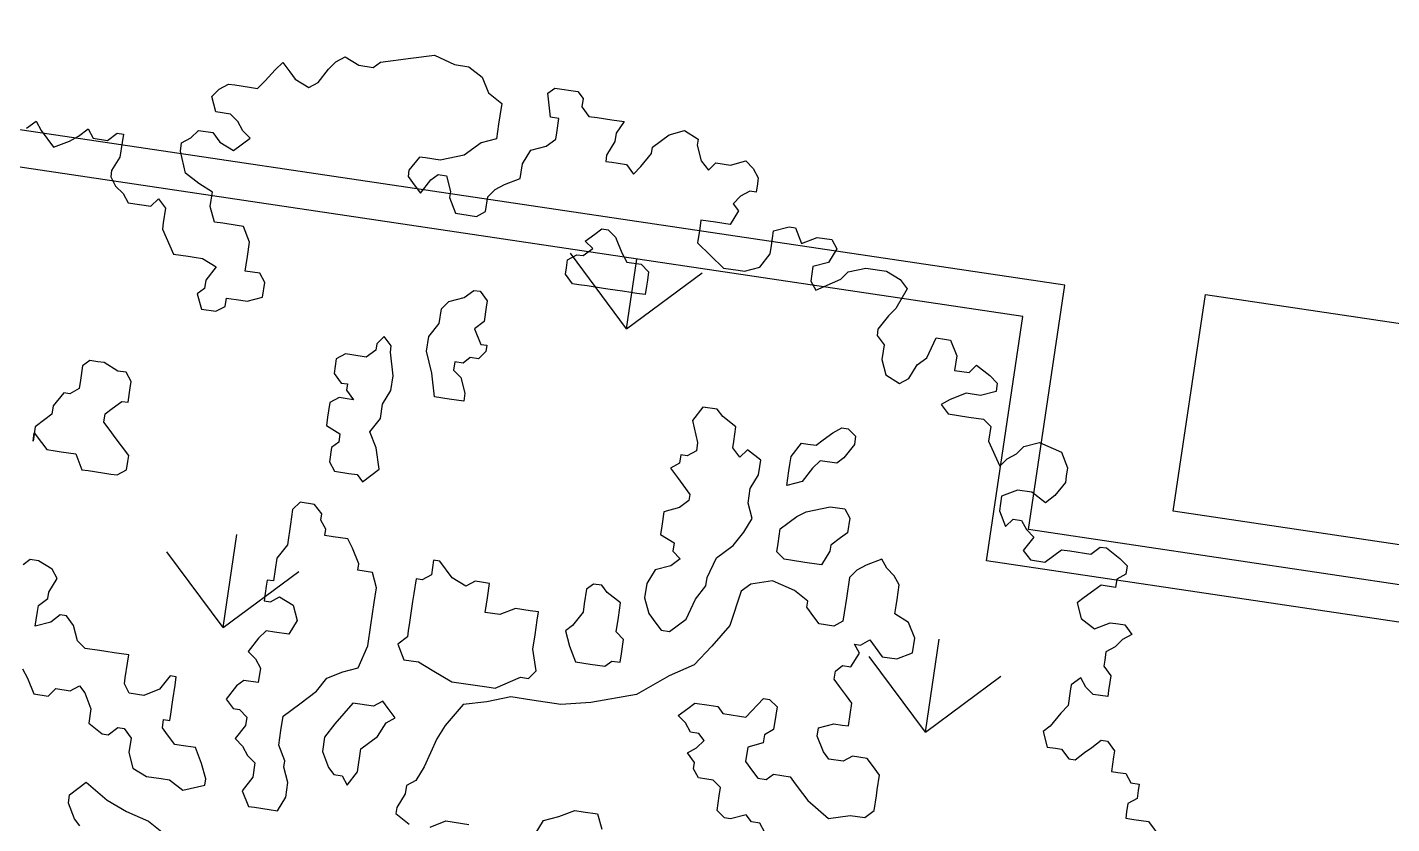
# Model space of a CAD drawing. Header units: millimetres. Extents: x 338 to 506, y 179 to 335.
# Drawn here: x 377.51 to 383.03, y 280.9 to 284.13 of the extents above; entities that cross this region are included whole.
import ezdxf

# ---------------------------------------------------------------- set-up
doc = ezdxf.new("R2010")
doc.units = ezdxf.units.MM
for name, color, linetype in [('ANDEN', 251, 'Continuous'), ('ARBOL-TOP', 3, 'Continuous'), ('MUROS', 32, 'Continuous'), ('REJAS', 151, 'Continuous')]:
    doc.layers.add(name, color=color, linetype=linetype)

# ---------------------------------------------------------------- blocks, each defined once
blk = doc.blocks.new('*X958')
at = {"color": 0}
for p, q in [((96.697, 122.0172), (96.9664, 122.2867)), ((96.697, 122.0172), (96.9664, 121.7478)), ((96.697, 122.0172), (97.078, 122.0172)), ((98.1338, 120.5804), (98.4033, 120.8498)), ((98.1338, 120.5804), (98.4033, 120.311)), ((98.1338, 120.5804), (98.4199, 120.5804)), ((96.697, 119.1436), (96.9664, 119.413)), ((96.697, 119.1436), (96.9664, 118.8742)), ((96.697, 119.1436), (97.078, 119.1436))]:
    blk.add_line(p, q, dxfattribs=at)
blk = doc.blocks.new('ARBOLITO')
at = {"linetype": 'ByBlock'}
for points in [[(462.1195, 69.6742), (462.1279, 69.6826), (462.1341, 69.6742), (462.1486, 69.6597), (462.1632, 69.668), (462.1715, 69.6742), (462.1798, 69.6826), (462.186, 69.6742), (462.2006, 69.6742), (462.2089, 69.6826), (462.2151, 69.6826), (462.2151, 69.6742), (462.2151, 69.6597), (462.2089, 69.6452), (462.2089, 69.6389), (462.2151, 69.6306), (462.2234, 69.6244), (462.2297, 69.6161), (462.2525, 69.6161), (462.2588, 69.6244), (462.2671, 69.6161), (462.2671, 69.6015), (462.2671, 69.5953), (462.2816, 69.5724), (462.2962, 69.5724), (462.3024, 69.5724), (462.3107, 69.5724), (462.3253, 69.5662), (462.3169, 69.5517), (462.3169, 69.5433), (462.3107, 69.5371), (462.3169, 69.5226), (462.3315, 69.5226), (462.3398, 69.5288), (462.3398, 69.5371), (462.3543, 69.5371), (462.3606, 69.5371), (462.3751, 69.5433), (462.3751, 69.5579), (462.3689, 69.5662), (462.3543, 69.5662), (462.3543, 69.5724), (462.3543, 69.5807), (462.3543, 69.5953), (462.346, 69.6098), (462.3398, 69.6098), (462.3253, 69.6098), (462.3169, 69.6098), (462.3107, 69.6244), (462.3107, 69.6306), (462.3107, 69.6389), (462.2962, 69.6452), (462.2816, 69.6535), (462.2733, 69.6742), (462.2733, 69.6826), (462.2816, 69.6888), (462.2879, 69.6971), (462.3024, 69.6971), (462.3107, 69.6888), (462.3253, 69.6826), (462.3398, 69.6971), (462.3315, 69.7033), (462.3253, 69.7117), (462.3169, 69.7179), (462.3024, 69.7179), (462.2962, 69.7324), (462.3024, 69.7407), (462.3107, 69.747), (462.3169, 69.747), (462.3315, 69.747), (462.3398, 69.747), (462.346, 69.7553), (462.3543, 69.7678), (462.3606, 69.7761), (462.3689, 69.7678), (462.3751, 69.7615), (462.3897, 69.7553), (462.398, 69.7615), (462.4063, 69.7761), (462.4125, 69.7844), (462.4208, 69.7906), (462.4354, 69.7844), (462.4499, 69.7844), (462.4562, 69.7906), (462.4853, 69.7989), (462.5081, 69.8052), (462.5289, 69.7989), (462.5434, 69.7989), (462.558, 69.7906), (462.5663, 69.7761), (462.5808, 69.7678), (462.5808, 69.7553), (462.5808, 69.747), (462.5808, 69.7324), (462.5663, 69.7262), (462.5517, 69.7117), (462.5289, 69.7033), (462.5143, 69.7033), (462.5081, 69.7033), (462.4998, 69.6888), (462.4998, 69.6826), (462.5081, 69.6742), (462.5143, 69.668), (462.5227, 69.6826), (462.5289, 69.6888), (462.5372, 69.6888), (462.5434, 69.6742), (462.5434, 69.668), (462.5517, 69.6535), (462.558, 69.6535), (462.5725, 69.6535), (462.5808, 69.6597), (462.5808, 69.6742), (462.5871, 69.6826), (462.5954, 69.6888), (462.6099, 69.6971), (462.6099, 69.7033), (462.6099, 69.7117), (462.6162, 69.7262), (462.6307, 69.7324), (462.639, 69.7407), (462.639, 69.747), (462.639, 69.7615), (462.6307, 69.7615), (462.6245, 69.7844), (462.6307, 69.7906), (462.6536, 69.7906), (462.6598, 69.7844), (462.6598, 69.7761), (462.6681, 69.7678), (462.6764, 69.7678), (462.691, 69.7678), (462.7034, 69.7678), (462.6972, 69.7553), (462.6972, 69.747), (462.691, 69.7324), (462.691, 69.7262), (462.6972, 69.7262), (462.7034, 69.7262), (462.7117, 69.7262), (462.7201, 69.7179), (462.7263, 69.7262), (462.7346, 69.7407), (462.7346, 69.747), (462.7491, 69.7615), (462.7637, 69.7678), (462.7782, 69.7615), (462.7782, 69.7553), (462.7845, 69.7407), (462.7928, 69.7324), (462.799, 69.7407), (462.8136, 69.7407), (462.8281, 69.747), (462.8364, 69.7407), (462.8427, 69.7324), (462.8427, 69.7262), (462.8427, 69.7179), (462.8364, 69.7179), (462.8281, 69.7117), (462.8219, 69.7033), (462.8281, 69.6971), (462.8219, 69.6826), (462.8073, 69.6826), (462.7928, 69.6826), (462.7928, 69.6742), (462.7928, 69.6597), (462.8219, 69.6389), (462.8364, 69.6389), (462.8427, 69.6389), (462.8572, 69.6452), (462.8655, 69.6597), (462.8655, 69.668), (462.8655, 69.6826), (462.8801, 69.6888), (462.8863, 69.6888), (462.8946, 69.6742), (462.9091, 69.6826), (462.9237, 69.6826), (462.9299, 69.6742), (462.9237, 69.6597), (462.9091, 69.6535), (462.9091, 69.6389), (462.9154, 69.6306), (462.9382, 69.6452), (462.9445, 69.6535), (462.9611, 69.6597), (462.9819, 69.6597), (462.9964, 69.6535), (463.0047, 69.6452), (462.9964, 69.6244), (462.9902, 69.6161), (462.9819, 69.6015), (462.9819, 69.5953), (462.9902, 69.587), (462.9902, 69.5807), (462.9902, 69.5724), (462.9964, 69.5579), (463.011, 69.5517), (463.0193, 69.5579), (463.0255, 69.5724), (463.0338, 69.5807), (463.0401, 69.6015), (463.0484, 69.6015), (463.0546, 69.6015), (463.0629, 69.587), (463.0629, 69.5724), (463.0775, 69.5724), (463.0837, 69.5807), (463.0982, 69.5724), (463.1065, 69.5662), (463.1065, 69.5579), (463.092, 69.5517), (463.0775, 69.5517), (463.0629, 69.5433), (463.0546, 69.5371), (463.0629, 69.5288), (463.0837, 69.5288), (463.0982, 69.5288), (463.1065, 69.5226), (463.1065, 69.508), (463.1211, 69.4852), (463.1273, 69.4935), (463.1356, 69.4997), (463.1419, 69.508), (463.1564, 69.5143), (463.1793, 69.508), (463.1876, 69.4935), (463.1876, 69.4852), (463.1876, 69.4789), (463.1793, 69.4644), (463.171, 69.4561), (463.1564, 69.4644), (463.1419, 69.4644), (463.1273, 69.4561), (463.1273, 69.4415), (463.1356, 69.427), (463.1419, 69.4353), (463.1502, 69.4353), (463.1564, 69.427), (463.1647, 69.4207), (463.1564, 69.4062), (463.1647, 69.3979), (463.1793, 69.3979), (463.1938, 69.4124), (463.2021, 69.4124), (463.2229, 69.4124), (463.2312, 69.4207), (463.2375, 69.4207), (463.252, 69.4124), (463.2603, 69.4062), (463.2603, 69.3979), (463.252, 69.3917), (463.252, 69.3833), (463.2375, 69.3833), (463.2312, 69.3771), (463.2229, 69.3688), (463.2167, 69.3626), (463.2229, 69.348), (463.2375, 69.3397), (463.252, 69.348), (463.2603, 69.348), (463.2665, 69.348), (463.2749, 69.3397), (463.2665, 69.3335), (463.2603, 69.3252), (463.252, 69.3189), (463.252, 69.3106), (463.252, 69.3044), (463.2603, 69.2961), (463.2603, 69.2898), (463.2603, 69.2815), (463.2603, 69.2753), (463.2458, 69.2753), (463.2375, 69.2815), (463.2312, 69.2898), (463.2229, 69.2815), (463.2229, 69.2753), (463.2229, 69.2607), (463.2167, 69.2524), (463.2084, 69.2379), (463.2021, 69.2317), (463.2084, 69.2171), (463.2167, 69.2171), (463.2229, 69.2171), (463.2312, 69.2088), (463.2375, 69.2088), (463.2458, 69.2171), (463.252, 69.2233), (463.2603, 69.2317), (463.2665, 69.2317), (463.2749, 69.2233), (463.2749, 69.2171), (463.2749, 69.2026), (463.2811, 69.2026), (463.2894, 69.2026), (463.2956, 69.1943), (463.3039, 69.1943), (463.3039, 69.188), (463.3039, 69.1797), (463.2956, 69.1735), (463.2956, 69.1652), (463.2956, 69.1589), (463.3039, 69.1589), (463.3185, 69.1589), (463.333, 69.1444)], [(462.1195, 69.6742), (462.1279, 69.6826), (462.1341, 69.6742), (462.1486, 69.6597), (462.1632, 69.668), (462.1715, 69.6742), (462.1798, 69.6826), (462.186, 69.6742), (462.2006, 69.6742), (462.2089, 69.6826), (462.2151, 69.6826), (462.2151, 69.6742), (462.2151, 69.6597), (462.2089, 69.6452), (462.2089, 69.6389), (462.2151, 69.6306), (462.2234, 69.6244), (462.2297, 69.6161), (462.2525, 69.6161), (462.2588, 69.6244), (462.2671, 69.6161), (462.2671, 69.6015), (462.2671, 69.5953), (462.2816, 69.5724), (462.2962, 69.5724), (462.3024, 69.5724), (462.3107, 69.5724), (462.3253, 69.5662), (462.3169, 69.5517), (462.3169, 69.5433), (462.3107, 69.5371), (462.3169, 69.5226), (462.3315, 69.5226), (462.3398, 69.5288), (462.3398, 69.5371), (462.3543, 69.5371), (462.3606, 69.5371), (462.3751, 69.5433), (462.3751, 69.5579), (462.3689, 69.5662), (462.3543, 69.5662), (462.3543, 69.5724), (462.3543, 69.5807), (462.3543, 69.5953), (462.346, 69.6098), (462.3398, 69.6098), (462.3253, 69.6098), (462.3169, 69.6098), (462.3107, 69.6244), (462.3107, 69.6306), (462.3107, 69.6389), (462.2962, 69.6452), (462.2816, 69.6535), (462.2733, 69.6742), (462.2733, 69.6826), (462.2816, 69.6888), (462.2879, 69.6971), (462.3024, 69.6971), (462.3107, 69.6888), (462.3253, 69.6826), (462.3398, 69.6971), (462.3315, 69.7033), (462.3253, 69.7117), (462.3169, 69.7179), (462.3024, 69.7179), (462.2962, 69.7324), (462.3024, 69.7407), (462.3107, 69.747), (462.3169, 69.747), (462.3315, 69.747), (462.3398, 69.747), (462.346, 69.7553), (462.3543, 69.7678), (462.3606, 69.7761), (462.3689, 69.7678), (462.3751, 69.7615), (462.3897, 69.7553), (462.398, 69.7615), (462.4063, 69.7761), (462.4125, 69.7844), (462.4208, 69.7906), (462.4354, 69.7844), (462.4499, 69.7844), (462.4562, 69.7906), (462.4853, 69.7989), (462.5081, 69.8052), (462.5289, 69.7989), (462.5434, 69.7989), (462.558, 69.7906), (462.5663, 69.7761), (462.5808, 69.7678), (462.5808, 69.7553), (462.5808, 69.747), (462.5808, 69.7324), (462.5663, 69.7262), (462.5517, 69.7117), (462.5289, 69.7033), (462.5143, 69.7033), (462.5081, 69.7033), (462.4998, 69.6888), (462.4998, 69.6826), (462.5081, 69.6742), (462.5143, 69.668), (462.5227, 69.6826), (462.5289, 69.6888), (462.5372, 69.6888), (462.5434, 69.6742), (462.5434, 69.668), (462.5517, 69.6535), (462.558, 69.6535), (462.5725, 69.6535), (462.5808, 69.6597), (462.5808, 69.6742), (462.5871, 69.6826), (462.5954, 69.6888), (462.6099, 69.6971), (462.6099, 69.7033), (462.6099, 69.7117), (462.6162, 69.7262), (462.6307, 69.7324), (462.639, 69.7407), (462.639, 69.747), (462.639, 69.7615), (462.6307, 69.7615), (462.6245, 69.7844), (462.6307, 69.7906), (462.6536, 69.7906), (462.6598, 69.7844), (462.6598, 69.7761), (462.6681, 69.7678), (462.6764, 69.7678), (462.691, 69.7678), (462.7034, 69.7678), (462.6972, 69.7553), (462.6972, 69.747), (462.691, 69.7324), (462.691, 69.7262), (462.6972, 69.7262), (462.7034, 69.7262), (462.7117, 69.7262), (462.7201, 69.7179), (462.7263, 69.7262), (462.7346, 69.7407), (462.7346, 69.747), (462.7491, 69.7615), (462.7637, 69.7678), (462.7782, 69.7615), (462.7782, 69.7553), (462.7845, 69.7407), (462.7928, 69.7324), (462.799, 69.7407), (462.8136, 69.7407), (462.8281, 69.747), (462.8364, 69.7407), (462.8427, 69.7324), (462.8427, 69.7262), (462.8427, 69.7179), (462.8364, 69.7179), (462.8281, 69.7117), (462.8219, 69.7033), (462.8281, 69.6971), (462.8219, 69.6826), (462.8073, 69.6826), (462.7928, 69.6826), (462.7928, 69.6742), (462.7928, 69.6597), (462.8219, 69.6389), (462.8364, 69.6389), (462.8427, 69.6389), (462.8572, 69.6452), (462.8655, 69.6597), (462.8655, 69.668), (462.8655, 69.6826), (462.8801, 69.6888), (462.8863, 69.6888), (462.8946, 69.6742), (462.9091, 69.6826), (462.9237, 69.6826), (462.9299, 69.6742), (462.9237, 69.6597), (462.9091, 69.6535), (462.9091, 69.6389), (462.9154, 69.6306), (462.9382, 69.6452), (462.9445, 69.6535), (462.9611, 69.6597), (462.9819, 69.6597), (462.9964, 69.6535), (463.0047, 69.6452), (462.9964, 69.6244), (462.9902, 69.6161), (462.9819, 69.6015), (462.9819, 69.5953), (462.9902, 69.587), (462.9902, 69.5807), (462.9902, 69.5724), (462.9964, 69.5579), (463.011, 69.5517), (463.0193, 69.5579), (463.0255, 69.5724), (463.0338, 69.5807), (463.0401, 69.6015), (463.0484, 69.6015), (463.0546, 69.6015), (463.0629, 69.587), (463.0629, 69.5724), (463.0775, 69.5724), (463.0837, 69.5807), (463.0982, 69.5724), (463.1065, 69.5662), (463.1065, 69.5579), (463.092, 69.5517), (463.0775, 69.5517), (463.0629, 69.5433), (463.0546, 69.5371), (463.0629, 69.5288), (463.0837, 69.5288), (463.0982, 69.5288), (463.1065, 69.5226), (463.1065, 69.508), (463.1211, 69.4852), (463.1273, 69.4935), (463.1356, 69.4997), (463.1419, 69.508), (463.1564, 69.5143), (463.1793, 69.508), (463.1876, 69.4935), (463.1876, 69.4852), (463.1876, 69.4789), (463.1793, 69.4644), (463.171, 69.4561), (463.1564, 69.4644), (463.1419, 69.4644), (463.1273, 69.4561), (463.1273, 69.4415), (463.1356, 69.427), (463.1419, 69.4353), (463.1502, 69.4353), (463.1564, 69.427), (463.1647, 69.4207), (463.1564, 69.4062), (463.1647, 69.3979), (463.1793, 69.3979), (463.1938, 69.4124), (463.2021, 69.4124), (463.2229, 69.4124), (463.2312, 69.4207), (463.2375, 69.4207), (463.252, 69.4124), (463.2603, 69.4062), (463.2603, 69.3979), (463.252, 69.3917), (463.252, 69.3833), (463.2375, 69.3833), (463.2312, 69.3771), (463.2229, 69.3688), (463.2167, 69.3626), (463.2229, 69.348), (463.2375, 69.3397), (463.252, 69.348), (463.2603, 69.348), (463.2665, 69.348), (463.2749, 69.3397), (463.2665, 69.3335), (463.2603, 69.3252), (463.252, 69.3189), (463.252, 69.3106), (463.252, 69.3044), (463.2603, 69.2961), (463.2603, 69.2898), (463.2603, 69.2815), (463.2603, 69.2753), (463.2458, 69.2753), (463.2375, 69.2815), (463.2312, 69.2898), (463.2229, 69.2815), (463.2229, 69.2753), (463.2229, 69.2607), (463.2167, 69.2524), (463.2084, 69.2379), (463.2021, 69.2317), (463.2084, 69.2171), (463.2167, 69.2171), (463.2229, 69.2171), (463.2312, 69.2088), (463.2375, 69.2088), (463.2458, 69.2171), (463.252, 69.2233), (463.2603, 69.2317), (463.2665, 69.2317), (463.2749, 69.2233), (463.2749, 69.2171), (463.2749, 69.2026), (463.2811, 69.2026), (463.2894, 69.2026), (463.2956, 69.1943), (463.3039, 69.1943), (463.3039, 69.188), (463.3039, 69.1797), (463.2956, 69.1735), (463.2956, 69.1652), (463.2956, 69.1589), (463.3039, 69.1589), (463.3185, 69.1589), (463.333, 69.1444)], [(462.7117, 69.6015), (462.6972, 69.6015), (462.691, 69.6015), (462.6827, 69.6015), (462.6764, 69.6015), (462.6681, 69.6098), (462.6681, 69.6161), (462.6681, 69.6244), (462.6764, 69.6306), (462.6827, 69.6306), (462.691, 69.6389), (462.6827, 69.6452), (462.691, 69.6535), (462.6972, 69.6597), (462.7034, 69.6597), (462.7117, 69.6535), (462.7201, 69.6389), (462.7263, 69.6306), (462.7408, 69.6306), (462.7491, 69.6244), (462.7491, 69.6161), (462.7491, 69.6098), (462.7491, 69.6015), (462.7408, 69.6015), (462.7346, 69.6015), (462.7263, 69.6015), (462.7117, 69.6015), (462.7117, 69.6015)], [(462.7117, 69.6015), (462.6972, 69.6015), (462.691, 69.6015), (462.6827, 69.6015), (462.6764, 69.6015), (462.6681, 69.6098), (462.6681, 69.6161), (462.6681, 69.6244), (462.6764, 69.6306), (462.6827, 69.6306), (462.691, 69.6389), (462.6827, 69.6452), (462.691, 69.6535), (462.6972, 69.6597), (462.7034, 69.6597), (462.7117, 69.6535), (462.7201, 69.6389), (462.7263, 69.6306), (462.7408, 69.6306), (462.7491, 69.6244), (462.7491, 69.6161), (462.7491, 69.6098), (462.7491, 69.6015), (462.7408, 69.6015), (462.7346, 69.6015), (462.7263, 69.6015), (462.7117, 69.6015)], [(462.5725, 69.508), (462.5725, 69.4997), (462.5808, 69.4935), (462.5871, 69.4789), (462.5871, 69.4706), (462.5725, 69.4706), (462.558, 69.4706), (462.5517, 69.4935), (462.5434, 69.5143), (462.5434, 69.5288), (462.5517, 69.5433), (462.5517, 69.5579), (462.558, 69.5662), (462.5725, 69.5724), (462.5808, 69.5807), (462.5871, 69.5807), (462.5954, 69.5724), (462.5954, 69.5662), (462.5954, 69.5517), (462.5871, 69.5433), (462.5954, 69.5288), (462.6016, 69.5288), (462.6016, 69.5226), (462.5954, 69.5143), (462.5871, 69.5143), (462.5808, 69.508), (462.5725, 69.508), (462.5725, 69.508)], [(462.5725, 69.508), (462.5725, 69.4997), (462.5808, 69.4935), (462.5871, 69.4789), (462.5871, 69.4706), (462.5725, 69.4706), (462.558, 69.4706), (462.5517, 69.4935), (462.5434, 69.5143), (462.5434, 69.5288), (462.5517, 69.5433), (462.5517, 69.5579), (462.558, 69.5662), (462.5725, 69.5724), (462.5808, 69.5807), (462.5871, 69.5807), (462.5954, 69.5724), (462.5954, 69.5662), (462.5954, 69.5517), (462.5871, 69.5433), (462.5954, 69.5288), (462.6016, 69.5288), (462.6016, 69.5226), (462.5954, 69.5143), (462.5871, 69.5143), (462.5808, 69.508), (462.5725, 69.508)], [(462.5143, 69.3917), (462.5081, 69.4124), (462.4998, 69.427), (462.5081, 69.4415), (462.5081, 69.4561), (462.5143, 69.4706), (462.5143, 69.4852), (462.5081, 69.508), (462.5081, 69.5143), (462.4998, 69.5226), (462.4936, 69.5143), (462.4936, 69.508), (462.4853, 69.4997), (462.4707, 69.4997), (462.4645, 69.4997), (462.4562, 69.4935), (462.4562, 69.4789), (462.4645, 69.4706), (462.4707, 69.4706), (462.4707, 69.4644), (462.479, 69.4561), (462.4707, 69.4561), (462.4645, 69.4561), (462.4562, 69.4498), (462.4562, 69.4415), (462.4562, 69.4353), (462.4562, 69.427), (462.4707, 69.4207), (462.4707, 69.4124), (462.4645, 69.4062), (462.4645, 69.3917), (462.4707, 69.3833), (462.4853, 69.3833), (462.4936, 69.3833), (462.4998, 69.3771), (462.5143, 69.3917), (462.5143, 69.3917)], [(462.5143, 69.3917), (462.5081, 69.4124), (462.4998, 69.427), (462.5081, 69.4415), (462.5081, 69.4561), (462.5143, 69.4706), (462.5143, 69.4852), (462.5081, 69.508), (462.5081, 69.5143), (462.4998, 69.5226), (462.4936, 69.5143), (462.4936, 69.508), (462.4853, 69.4997), (462.4707, 69.4997), (462.4645, 69.4997), (462.4562, 69.4935), (462.4562, 69.4789), (462.4645, 69.4706), (462.4707, 69.4706), (462.4707, 69.4644), (462.479, 69.4561), (462.4707, 69.4561), (462.4645, 69.4561), (462.4562, 69.4498), (462.4562, 69.4415), (462.4562, 69.4353), (462.4562, 69.427), (462.4707, 69.4207), (462.4707, 69.4124), (462.4645, 69.4062), (462.4645, 69.3917), (462.4707, 69.3833), (462.4853, 69.3833), (462.4936, 69.3833), (462.4998, 69.3771), (462.5143, 69.3917)], [(462.8219, 69.2753), (462.8364, 69.2898), (462.8427, 69.3106), (462.851, 69.3252), (462.851, 69.3335), (462.8572, 69.3543), (462.8717, 69.3688), (462.8801, 69.3833), (462.8863, 69.3979), (462.8801, 69.4124), (462.8801, 69.427), (462.8863, 69.4415), (462.8863, 69.4498), (462.8863, 69.4561), (462.8717, 69.4644), (462.8655, 69.4561), (462.8572, 69.4644), (462.8572, 69.4706), (462.8572, 69.4852), (462.8427, 69.4935), (462.8364, 69.4997), (462.8219, 69.4997), (462.8136, 69.4852), (462.8219, 69.4644), (462.8219, 69.4561), (462.8136, 69.4498), (462.8073, 69.4498), (462.8073, 69.4415), (462.799, 69.4353), (462.8073, 69.427), (462.8136, 69.4207), (462.8219, 69.4124), (462.8219, 69.4062), (462.8136, 69.3979), (462.799, 69.3917), (462.799, 69.3771), (462.799, 69.3688), (462.8136, 69.3626), (462.8136, 69.3543), (462.8219, 69.348), (462.8136, 69.3397), (462.799, 69.3335), (462.7928, 69.3189), (462.7928, 69.3044), (462.799, 69.2898), (462.8073, 69.2815), (462.8136, 69.2753), (462.8219, 69.2753), (462.8219, 69.2753)], [(462.8219, 69.2753), (462.8364, 69.2898), (462.8427, 69.3106), (462.851, 69.3252), (462.851, 69.3335), (462.8572, 69.3543), (462.8717, 69.3688), (462.8801, 69.3833), (462.8863, 69.3979), (462.8801, 69.4124), (462.8801, 69.427), (462.8863, 69.4415), (462.8863, 69.4498), (462.8863, 69.4561), (462.8717, 69.4644), (462.8655, 69.4561), (462.8572, 69.4644), (462.8572, 69.4706), (462.8572, 69.4852), (462.8427, 69.4935), (462.8364, 69.4997), (462.8219, 69.4997), (462.8136, 69.4852), (462.8219, 69.4644), (462.8219, 69.4561), (462.8136, 69.4498), (462.8073, 69.4498), (462.8073, 69.4415), (462.799, 69.4353), (462.8073, 69.427), (462.8136, 69.4207), (462.8219, 69.4124), (462.8219, 69.4062), (462.8136, 69.3979), (462.799, 69.3917), (462.799, 69.3771), (462.799, 69.3688), (462.8136, 69.3626), (462.8136, 69.3543), (462.8219, 69.348), (462.8136, 69.3397), (462.799, 69.3335), (462.7928, 69.3189), (462.7928, 69.3044), (462.799, 69.2898), (462.8073, 69.2815), (462.8136, 69.2753), (462.8219, 69.2753)], [(462.9154, 69.4353), (462.9154, 69.4498), (462.9154, 69.4561), (462.9154, 69.4644), (462.9237, 69.4789), (462.9299, 69.4789), (462.9382, 69.4789), (462.9445, 69.4852), (462.9528, 69.4935), (462.9611, 69.4997), (462.9673, 69.4997), (462.9756, 69.4935), (462.9756, 69.4852), (462.9673, 69.4706), (462.9611, 69.4644), (462.9445, 69.4644), (462.9382, 69.4561), (462.9299, 69.4415), (462.9154, 69.4353), (462.9154, 69.4353)], [(462.9154, 69.4353), (462.9154, 69.4498), (462.9154, 69.4561), (462.9154, 69.4644), (462.9237, 69.4789), (462.9299, 69.4789), (462.9382, 69.4789), (462.9445, 69.4852), (462.9528, 69.4935), (462.9611, 69.4997), (462.9673, 69.4997), (462.9756, 69.4935), (462.9756, 69.4852), (462.9673, 69.4706), (462.9611, 69.4644), (462.9445, 69.4644), (462.9382, 69.4561), (462.9299, 69.4415), (462.9154, 69.4353)], [(462.1715, 69.3771), (462.1798, 69.3688), (462.186, 69.3626), (462.1944, 69.3626), (462.2006, 69.3626), (462.2151, 69.3626), (462.2234, 69.348), (462.2297, 69.348), (462.2442, 69.348), (462.2525, 69.348), (462.2588, 69.348), (462.2671, 69.3543), (462.2671, 69.3626), (462.2671, 69.3688), (462.2588, 69.3771), (462.2525, 69.3833), (462.2442, 69.3917), (462.238, 69.3979), (462.238, 69.4062), (462.2442, 69.4124), (462.2525, 69.4207), (462.2588, 69.4207), (462.2588, 69.4353), (462.2588, 69.4415), (462.2525, 69.4498), (462.2442, 69.4498), (462.2297, 69.4561), (462.2234, 69.4561), (462.2151, 69.4561), (462.2089, 69.4498), (462.2089, 69.4353), (462.2089, 69.427), (462.2006, 69.4207), (462.1944, 69.4207), (462.186, 69.4062), (462.186, 69.3979), (462.1798, 69.3917), (462.1715, 69.3833), (462.1715, 69.3688), (462.1715, 69.3771), (462.1715, 69.3771)], [(462.1715, 69.3771), (462.1798, 69.3688), (462.186, 69.3626), (462.1944, 69.3626), (462.2006, 69.3626), (462.2151, 69.3626), (462.2234, 69.348), (462.2297, 69.348), (462.2442, 69.348), (462.2525, 69.348), (462.2588, 69.348), (462.2671, 69.3543), (462.2671, 69.3626), (462.2671, 69.3688), (462.2588, 69.3771), (462.2525, 69.3833), (462.2442, 69.3917), (462.238, 69.3979), (462.238, 69.4062), (462.2442, 69.4124), (462.2525, 69.4207), (462.2588, 69.4207), (462.2588, 69.4353), (462.2588, 69.4415), (462.2525, 69.4498), (462.2442, 69.4498), (462.2297, 69.4561), (462.2234, 69.4561), (462.2151, 69.4561), (462.2089, 69.4498), (462.2089, 69.4353), (462.2089, 69.427), (462.2006, 69.4207), (462.1944, 69.4207), (462.186, 69.4062), (462.186, 69.3979), (462.1798, 69.3917), (462.1715, 69.3833), (462.1715, 69.3688), (462.1715, 69.3771)], [(462.9445, 69.3626), (462.9299, 69.3626), (462.9237, 69.3626), (462.9154, 69.3688), (462.9154, 69.3771), (462.9154, 69.3917), (462.9299, 69.4062), (462.9382, 69.4124), (462.9611, 69.4207), (462.9756, 69.4207), (462.9819, 69.4124), (462.9819, 69.3979), (462.9756, 69.3917), (462.9673, 69.3833), (462.9673, 69.3771), (462.9611, 69.3626), (462.9445, 69.3626), (462.9445, 69.3626)], [(462.9445, 69.3626), (462.9299, 69.3626), (462.9237, 69.3626), (462.9154, 69.3688), (462.9154, 69.3771), (462.9154, 69.3917), (462.9299, 69.4062), (462.9382, 69.4124), (462.9611, 69.4207), (462.9756, 69.4207), (462.9819, 69.4124), (462.9819, 69.3979), (462.9756, 69.3917), (462.9673, 69.3833), (462.9673, 69.3771), (462.9611, 69.3626), (462.9445, 69.3626)], [(462.5808, 69.0571), (462.5954, 69.0488)], [(462.6162, 69.0488), (462.6307, 69.0571), (462.6536, 69.0571)], [(462.7201, 69.0571), (462.7263, 69.0717), (462.7408, 69.0779), (462.7554, 69.0862), (462.7637, 69.0862), (462.7782, 69.0862), (462.7845, 69.0717)], [(462.9445, 69.0924), (462.9382, 69.1008), (462.9299, 69.1008), (462.9237, 69.107), (462.9091, 69.1008), (462.9029, 69.1008), (462.8946, 69.107), (462.8946, 69.1215), (462.8946, 69.1298), (462.8863, 69.1361), (462.8801, 69.1361), (462.8717, 69.1361), (462.8655, 69.1444), (462.8655, 69.1506), (462.8572, 69.1589), (462.8655, 69.1652), (462.8717, 69.1735), (462.8655, 69.1797), (462.8572, 69.1797), (462.851, 69.188), (462.8427, 69.1943), (462.851, 69.2026), (462.8572, 69.2088), (462.8717, 69.2088), (462.8801, 69.2088), (462.8863, 69.2026), (462.9029, 69.2026), (462.9091, 69.2026), (462.9237, 69.2233), (462.9299, 69.2233), (462.9382, 69.2171), (462.9382, 69.2088), (462.9382, 69.1943), (462.9299, 69.188), (462.9299, 69.1797), (462.9154, 69.1735), (462.9154, 69.1589), (462.9237, 69.1506), (462.9299, 69.1444), (462.9382, 69.1444), (462.9445, 69.1506), (462.9528, 69.1506), (462.9611, 69.1506), (462.9673, 69.1444), (462.9756, 69.1361), (462.9819, 69.1298), (463.0047, 69.1153), (463.0255, 69.1215), (463.0401, 69.1215), (463.0484, 69.1298), (463.0484, 69.1444), (463.0484, 69.1506), (463.0484, 69.1652), (463.0401, 69.1735), (463.0338, 69.1797), (463.0193, 69.1797), (463.011, 69.1735), (462.9964, 69.1735), (462.9902, 69.1797), (462.9819, 69.1943), (462.9819, 69.2026), (462.9964, 69.2088), (463.0047, 69.2088), (463.011, 69.2088), (463.011, 69.2317), (463.0047, 69.2379), (462.9964, 69.2462), (462.9902, 69.2524), (462.9902, 69.2607), (462.9964, 69.267), (463.0047, 69.267), (463.011, 69.2815), (463.0047, 69.2898), (463.011, 69.2898), (463.0193, 69.2961), (463.0255, 69.2898), (463.0338, 69.2815), (463.0484, 69.2815), (463.0629, 69.2898), (463.0629, 69.3044), (463.0546, 69.3189), (463.0401, 69.3252), (463.0401, 69.3335), (463.0401, 69.3397), (463.0401, 69.3543), (463.0338, 69.3626), (463.0255, 69.3688), (463.0193, 69.3771), (463.0047, 69.3688), (462.9964, 69.3626), (462.9902, 69.3543), (462.9902, 69.3335), (462.9902, 69.3189), (462.9902, 69.3106), (462.9819, 69.3044), (462.9673, 69.3044), (462.9611, 69.3106), (462.9528, 69.3189), (462.9528, 69.3252), (462.9382, 69.3335), (462.9154, 69.3397), (462.8946, 69.3335), (462.8863, 69.3252), (462.8801, 69.2898), (462.8655, 69.267), (462.851, 69.2462), (462.8281, 69.2317), (462.799, 69.2088), (462.7554, 69.1943), (462.7263, 69.188), (462.6972, 69.188), (462.6764, 69.188), (462.6536, 69.1797), (462.6307, 69.1735), (462.6162, 69.1506), (462.6099, 69.1361), (462.6016, 69.107), (462.5954, 69.0924), (462.5871, 69.0862), (462.5871, 69.0779), (462.5808, 69.0633), (462.5808, 69.0571), (462.5808, 69.0571)], [(462.5808, 69.0571), (462.5954, 69.0488)], [(462.6162, 69.0488), (462.6307, 69.0571), (462.6536, 69.0571)], [(462.7201, 69.0571), (462.7263, 69.0717), (462.7408, 69.0779), (462.7554, 69.0862), (462.7637, 69.0862), (462.7782, 69.0862), (462.7845, 69.0717)], [(462.9445, 69.0924), (462.9382, 69.1008), (462.9299, 69.1008), (462.9237, 69.107), (462.9091, 69.1008), (462.9029, 69.1008), (462.8946, 69.107), (462.8946, 69.1215), (462.8946, 69.1298), (462.8863, 69.1361), (462.8801, 69.1361), (462.8717, 69.1361), (462.8655, 69.1444), (462.8655, 69.1506), (462.8572, 69.1589), (462.8655, 69.1652), (462.8717, 69.1735), (462.8655, 69.1797), (462.8572, 69.1797), (462.851, 69.188), (462.8427, 69.1943), (462.851, 69.2026), (462.8572, 69.2088), (462.8717, 69.2088), (462.8801, 69.2088), (462.8863, 69.2026), (462.9029, 69.2026), (462.9091, 69.2026), (462.9237, 69.2233), (462.9299, 69.2233), (462.9382, 69.2171), (462.9382, 69.2088), (462.9382, 69.1943), (462.9299, 69.188), (462.9299, 69.1797), (462.9154, 69.1735), (462.9154, 69.1589), (462.9237, 69.1506), (462.9299, 69.1444), (462.9382, 69.1444), (462.9445, 69.1506), (462.9528, 69.1506), (462.9611, 69.1506), (462.9673, 69.1444), (462.9756, 69.1361), (462.9819, 69.1298), (463.0047, 69.1153), (463.0255, 69.1215), (463.0401, 69.1215), (463.0484, 69.1298), (463.0484, 69.1444), (463.0484, 69.1506), (463.0484, 69.1652), (463.0401, 69.1735), (463.0338, 69.1797), (463.0193, 69.1797), (463.011, 69.1735), (462.9964, 69.1735), (462.9902, 69.1797), (462.9819, 69.1943), (462.9819, 69.2026), (462.9964, 69.2088), (463.0047, 69.2088), (463.011, 69.2088), (463.011, 69.2317), (463.0047, 69.2379), (462.9964, 69.2462), (462.9902, 69.2524), (462.9902, 69.2607), (462.9964, 69.267), (463.0047, 69.267), (463.011, 69.2815), (463.0047, 69.2898), (463.011, 69.2898), (463.0193, 69.2961), (463.0255, 69.2898), (463.0338, 69.2815), (463.0484, 69.2815), (463.0629, 69.2898), (463.0629, 69.3044), (463.0546, 69.3189), (463.0401, 69.3252), (463.0401, 69.3335), (463.0401, 69.3397), (463.0401, 69.3543), (463.0338, 69.3626), (463.0255, 69.3688), (463.0193, 69.3771), (463.0047, 69.3688), (462.9964, 69.3626), (462.9902, 69.3543), (462.9902, 69.3335), (462.9902, 69.3189), (462.9902, 69.3106), (462.9819, 69.3044), (462.9673, 69.3044), (462.9611, 69.3106), (462.9528, 69.3189), (462.9528, 69.3252), (462.9382, 69.3335), (462.9154, 69.3397), (462.8946, 69.3335), (462.8863, 69.3252), (462.8801, 69.2898), (462.8655, 69.267), (462.851, 69.2462), (462.8281, 69.2317), (462.799, 69.2088), (462.7554, 69.1943), (462.7263, 69.188), (462.6972, 69.188), (462.6764, 69.188), (462.6536, 69.1797), (462.6307, 69.1735), (462.6162, 69.1506), (462.6099, 69.1361), (462.6016, 69.107), (462.5954, 69.0924), (462.5871, 69.0862), (462.5871, 69.0779), (462.5808, 69.0633), (462.5808, 69.0571)], [(462.4645, 69.0924), (462.4562, 69.107), (462.4562, 69.1215), (462.4562, 69.1361), (462.4707, 69.1506), (462.4853, 69.1652), (462.4936, 69.1797), (462.5081, 69.188), (462.5227, 69.1943), (462.5289, 69.2171), (462.5289, 69.2379), (462.5289, 69.2607), (462.5289, 69.2753), (462.5227, 69.2898), (462.5081, 69.2898), (462.5081, 69.2961), (462.4998, 69.3106), (462.4936, 69.3189), (462.479, 69.3189), (462.4707, 69.3189), (462.4707, 69.3252), (462.4645, 69.3335), (462.4645, 69.3397), (462.4562, 69.348), (462.4416, 69.348), (462.4354, 69.3397), (462.4354, 69.3252), (462.4354, 69.3044), (462.4271, 69.2898), (462.4271, 69.267), (462.4208, 69.267), (462.4208, 69.2607), (462.4208, 69.2462), (462.4271, 69.2462), (462.4354, 69.2524), (462.4499, 69.2462), (462.4562, 69.2317), (462.4499, 69.2171), (462.4354, 69.2171), (462.4271, 69.2171), (462.4208, 69.2088), (462.4125, 69.1943), (462.4208, 69.188), (462.4271, 69.1797), (462.4271, 69.1652), (462.4125, 69.1652), (462.4063, 69.1589), (462.398, 69.1444), (462.4063, 69.1361), (462.4125, 69.1361), (462.4208, 69.1298), (462.4208, 69.1215), (462.4125, 69.107), (462.4208, 69.1008), (462.4271, 69.0924), (462.4354, 69.0862), (462.4354, 69.0717), (462.4271, 69.0571), (462.4354, 69.0426), (462.4416, 69.0426), (462.4562, 69.0426), (462.4645, 69.0426), (462.4707, 69.0571), (462.4707, 69.0717), (462.4645, 69.0862), (462.4645, 69.0924), (462.4645, 69.0924)], [(462.4645, 69.0924), (462.4562, 69.107), (462.4562, 69.1215), (462.4562, 69.1361), (462.4707, 69.1506), (462.4853, 69.1652), (462.4936, 69.1797), (462.5081, 69.188), (462.5227, 69.1943), (462.5289, 69.2171), (462.5289, 69.2379), (462.5289, 69.2607), (462.5289, 69.2753), (462.5227, 69.2898), (462.5081, 69.2898), (462.5081, 69.2961), (462.4998, 69.3106), (462.4936, 69.3189), (462.479, 69.3189), (462.4707, 69.3189), (462.4707, 69.3252), (462.4645, 69.3335), (462.4645, 69.3397), (462.4562, 69.348), (462.4416, 69.348), (462.4354, 69.3397), (462.4354, 69.3252), (462.4354, 69.3044), (462.4271, 69.2898), (462.4271, 69.267), (462.4208, 69.267), (462.4208, 69.2607), (462.4208, 69.2462), (462.4271, 69.2462), (462.4354, 69.2524), (462.4499, 69.2462), (462.4562, 69.2317), (462.4499, 69.2171), (462.4354, 69.2171), (462.4271, 69.2171), (462.4208, 69.2088), (462.4125, 69.1943), (462.4208, 69.188), (462.4271, 69.1797), (462.4271, 69.1652), (462.4125, 69.1652), (462.4063, 69.1589), (462.398, 69.1444), (462.4063, 69.1361), (462.4125, 69.1361), (462.4208, 69.1298), (462.4208, 69.1215), (462.4125, 69.107), (462.4208, 69.1008), (462.4271, 69.0924), (462.4354, 69.0862), (462.4354, 69.0717), (462.4271, 69.0571), (462.4354, 69.0426), (462.4416, 69.0426), (462.4562, 69.0426), (462.4645, 69.0426), (462.4707, 69.0571), (462.4707, 69.0717), (462.4645, 69.0862), (462.4645, 69.0924)], [(462.3897, 69.0571), (462.3897, 69.0633), (462.3834, 69.0779), (462.3751, 69.0924), (462.3606, 69.0924), (462.3543, 69.0924), (462.346, 69.1008), (462.3398, 69.107), (462.3398, 69.1153), (462.346, 69.1153), (462.346, 69.1215), (462.346, 69.1361), (462.346, 69.1506), (462.346, 69.1589), (462.3398, 69.1589), (462.3315, 69.1444), (462.3169, 69.1361), (462.3024, 69.1361), (462.2962, 69.1444), (462.2962, 69.1506), (462.2962, 69.1652), (462.2962, 69.1735), (462.2816, 69.1735), (462.2733, 69.1735), (462.2671, 69.1735), (462.2525, 69.1735), (462.2442, 69.1797), (462.238, 69.1943), (462.2297, 69.2026), (462.2234, 69.2026), (462.2151, 69.1943), (462.2006, 69.188), (462.2006, 69.1943), (462.2006, 69.2026), (462.2006, 69.2088), (462.2089, 69.2171), (462.2089, 69.2233), (462.2151, 69.2379), (462.2089, 69.2462), (462.1944, 69.2524), (462.186, 69.2524), (462.1798, 69.2462)], [(462.1944, 69.1444), (462.2006, 69.1361), (462.2089, 69.1215), (462.2234, 69.1215), (462.2297, 69.1298), (462.2442, 69.1298), (462.2525, 69.1361), (462.2588, 69.1298), (462.2671, 69.1153), (462.2671, 69.1008), (462.2816, 69.0924), (462.2879, 69.0924), (462.2962, 69.1008), (462.3024, 69.1008), (462.3107, 69.0924), (462.3107, 69.0779), (462.3169, 69.0633), (462.3315, 69.0571), (462.346, 69.0571), (462.3543, 69.0571), (462.3689, 69.0488), (462.3897, 69.0571), (462.3897, 69.0571)], [(462.3897, 69.0571), (462.3897, 69.0633), (462.3834, 69.0779), (462.3751, 69.0924), (462.3606, 69.0924), (462.3543, 69.0924), (462.346, 69.1008), (462.3398, 69.107), (462.3398, 69.1153), (462.346, 69.1153), (462.346, 69.1215), (462.346, 69.1361), (462.346, 69.1506), (462.346, 69.1589), (462.3398, 69.1589), (462.3315, 69.1444), (462.3169, 69.1361), (462.3024, 69.1361), (462.2962, 69.1444), (462.2962, 69.1506), (462.2962, 69.1652), (462.2962, 69.1735), (462.2816, 69.1735), (462.2733, 69.1735), (462.2671, 69.1735), (462.2525, 69.1735), (462.2442, 69.1797), (462.238, 69.1943), (462.2297, 69.2026), (462.2234, 69.2026), (462.2151, 69.1943), (462.2006, 69.188), (462.2006, 69.1943), (462.2006, 69.2026), (462.2006, 69.2088), (462.2089, 69.2171), (462.2089, 69.2233), (462.2151, 69.2379), (462.2089, 69.2462), (462.1944, 69.2524), (462.186, 69.2524), (462.1798, 69.2462)], [(462.1944, 69.1444), (462.2006, 69.1361), (462.2089, 69.1215), (462.2234, 69.1215), (462.2297, 69.1298), (462.2442, 69.1298), (462.2525, 69.1361), (462.2588, 69.1298), (462.2671, 69.1153), (462.2671, 69.1008), (462.2816, 69.0924), (462.2879, 69.0924), (462.2962, 69.1008), (462.3024, 69.1008), (462.3107, 69.0924), (462.3107, 69.0779), (462.3169, 69.0633), (462.3315, 69.0571), (462.346, 69.0571), (462.3543, 69.0571), (462.3689, 69.0488), (462.3897, 69.0571)], [(462.6972, 69.2171), (462.691, 69.2379), (462.691, 69.2524), (462.691, 69.267), (462.691, 69.2753), (462.6827, 69.2753), (462.6681, 69.2753), (462.6536, 69.267), (462.639, 69.267), (462.639, 69.2753), (462.639, 69.2815), (462.639, 69.2961), (462.6307, 69.2961), (462.6245, 69.2961), (462.6162, 69.2898), (462.6016, 69.2961), (462.5871, 69.3106), (462.5808, 69.3106), (462.5808, 69.2961), (462.5725, 69.2898), (462.5663, 69.2898), (462.5663, 69.2753), (462.5663, 69.267), (462.5663, 69.2462), (462.5663, 69.2379), (462.5663, 69.2317), (462.558, 69.2233), (462.5663, 69.2088), (462.5808, 69.2088), (462.5954, 69.2026), (462.6162, 69.1943), (462.6536, 69.1943), (462.6598, 69.1943), (462.6827, 69.2088), (462.691, 69.2088), (462.6972, 69.2171), (462.6972, 69.2171)], [(462.6972, 69.2171), (462.691, 69.2379), (462.691, 69.2524), (462.691, 69.267), (462.691, 69.2753), (462.6827, 69.2753), (462.6681, 69.2753), (462.6536, 69.267), (462.639, 69.267), (462.639, 69.2753), (462.639, 69.2815), (462.639, 69.2961), (462.6307, 69.2961), (462.6245, 69.2961), (462.6162, 69.2898), (462.6016, 69.2961), (462.5871, 69.3106), (462.5808, 69.3106), (462.5808, 69.2961), (462.5725, 69.2898), (462.5663, 69.2898), (462.5663, 69.2753), (462.5663, 69.267), (462.5663, 69.2462), (462.5663, 69.2379), (462.5663, 69.2317), (462.558, 69.2233), (462.5663, 69.2088), (462.5808, 69.2088), (462.5954, 69.2026), (462.6162, 69.1943), (462.6536, 69.1943), (462.6598, 69.1943), (462.6827, 69.2088), (462.691, 69.2088), (462.6972, 69.2171)], [(462.7782, 69.2462), (462.7782, 69.2607), (462.7699, 69.267), (462.7699, 69.2815), (462.7699, 69.2961), (462.7554, 69.3044), (462.7491, 69.3106), (462.7408, 69.3106), (462.7346, 69.3044), (462.7346, 69.2898), (462.7346, 69.2815), (462.7263, 69.267), (462.7201, 69.2607), (462.7263, 69.2462), (462.7346, 69.2317), (462.7491, 69.2317), (462.7637, 69.2317), (462.7699, 69.2379), (462.7782, 69.2379), (462.7782, 69.2462), (462.7782, 69.2462)], [(462.7782, 69.2462), (462.7782, 69.2607), (462.7699, 69.267), (462.7699, 69.2815), (462.7699, 69.2961), (462.7554, 69.3044), (462.7491, 69.3106), (462.7408, 69.3106), (462.7346, 69.3044), (462.7346, 69.2898), (462.7346, 69.2815), (462.7263, 69.267), (462.7201, 69.2607), (462.7263, 69.2462), (462.7346, 69.2317), (462.7491, 69.2317), (462.7637, 69.2317), (462.7699, 69.2379), (462.7782, 69.2379), (462.7782, 69.2462)], [(462.5289, 69.0779), (462.5372, 69.0924), (462.5372, 69.1153), (462.5517, 69.1298), (462.558, 69.1444), (462.5663, 69.1506), (462.558, 69.1589), (462.5517, 69.1652), (462.5434, 69.1589), (462.5227, 69.1589), (462.5081, 69.1361), (462.4998, 69.1215), (462.4998, 69.107), (462.5081, 69.0924), (462.5143, 69.0862), (462.5227, 69.0862), (462.5289, 69.0779), (462.5289, 69.0779)], [(462.5289, 69.0779), (462.5372, 69.0924), (462.5372, 69.1153), (462.5517, 69.1298), (462.558, 69.1444), (462.5663, 69.1506), (462.558, 69.1589), (462.5517, 69.1652), (462.5434, 69.1589), (462.5227, 69.1589), (462.5081, 69.1361), (462.4998, 69.1215), (462.4998, 69.107), (462.5081, 69.0924), (462.5143, 69.0862), (462.5227, 69.0862), (462.5289, 69.0779)], [(462.2733, 68.9989), (462.2671, 69.0052), (462.2588, 69.0197), (462.2588, 69.028), (462.2733, 69.0426), (462.2962, 69.028), (462.3169, 69.0197), (462.3398, 69.0135), (462.3543, 69.0052)], [(462.2733, 68.9989), (462.2671, 69.0052), (462.2588, 69.0197), (462.2588, 69.028), (462.2733, 69.0426), (462.2962, 69.028), (462.3169, 69.0197), (462.3398, 69.0135), (462.3543, 69.0052)]]:
    blk.add_lwpolyline(points, dxfattribs=at)
blk = doc.blocks.new('A$C7152A42C')
at = {"layer": 'ANDEN'}
for p, q in [((98.56987, 118.85105), (98.56987, 123.85105)), ((97.56987, 113.85105), (97.56987, 118.85105)), ((97.56987, 118.85105), (98.56987, 118.85105))]:
    blk.add_line(p, q, dxfattribs=at)
blk.add_lwpolyline([(98.41987, 109.00105), (98.41987, 113.70105), (97.41987, 113.70105), (97.41987, 119.00105), (98.41987, 119.00105), (98.41987, 123.70105), (97.41987, 123.70105), (97.41987, 133.66738), (87.15627, 134.31906), (87.15627, 109.00105)], close=True, dxfattribs=at)
at = {"layer": 'REJAS', "color": 30}
blk.add_lwpolyline([(97.72989, 118.28308), (98.61687, 118.28308), (98.61687, 114.18557), (97.72989, 114.18557)], close=True, dxfattribs=at)
at = {"layer": 'ANDEN', "color": 251, "linetype": 'Continuous'}
blk.add_blockref('*X958', (0, 0), dxfattribs=at)
at = {"layer": 'ARBOL-TOP', "color": 3, "linetype": 'ByBlock', "xscale": 4.090679926752369, "yscale": 4.090679926752369, "zscale": 4.090679926752369, "rotation": 270}
blk.add_blockref('ARBOLITO', (-186.43523, 2013.48433), dxfattribs=at)

msp = doc.modelspace()

# ---------------------------------------------------------------- block references
at = {"layer": 'MUROS', "color": 32, "rotation": 81.53046525965426}
msp.add_blockref('A$C7152A42C', (484.7482, 168.0844), dxfattribs=at)

doc.saveas('drawing.dxf')
